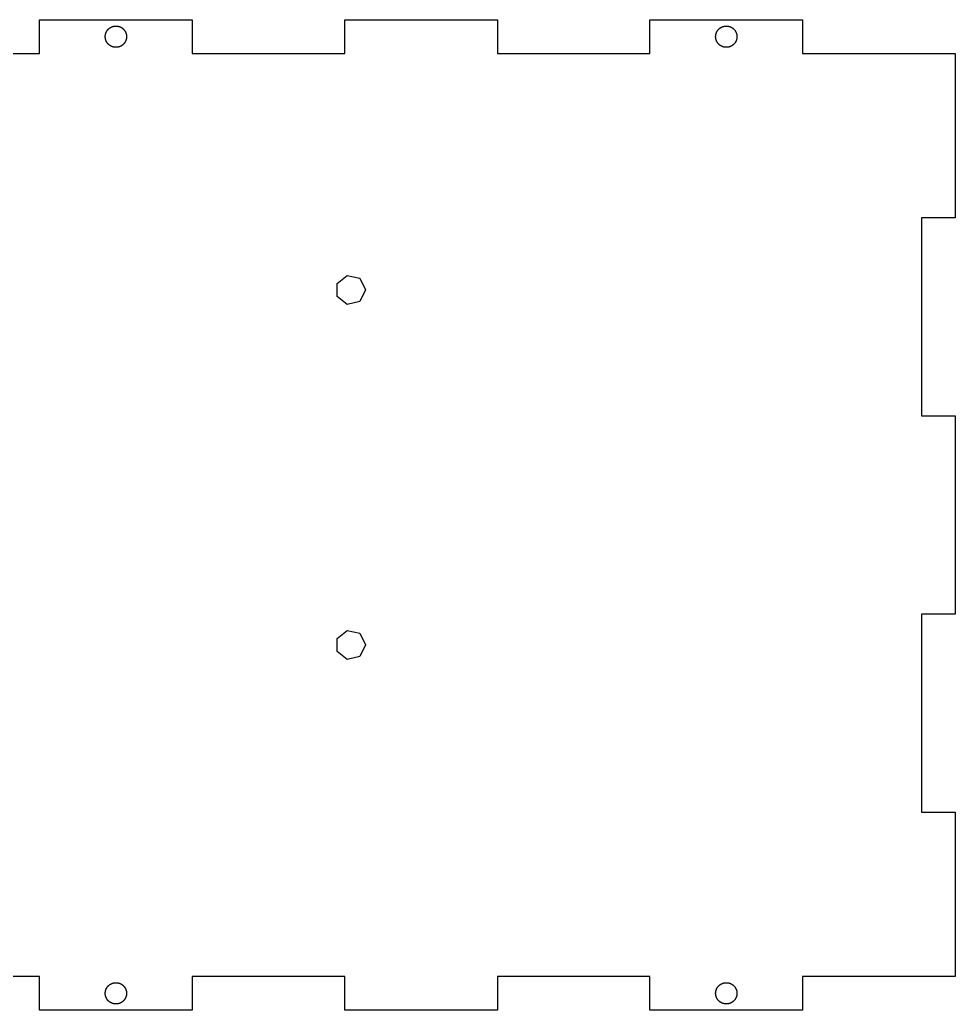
# Model space of a CAD drawing. Extents: x 9 to 577, y 117 to 593.
# Drawn here: x 445.2 to 576.9, y 261.7 to 401.2 of the extents above; entities that cross this region are included whole.
import ezdxf

# ---------------------------------------------------------------- set-up
doc = ezdxf.new("R2010")
doc.units = 0
doc.layers.add('Layer_1', color=7, linetype='CONTINUOUS')

msp = doc.modelspace()

# ---------------------------------------------------------------- linework, layer by layer
at = {"layer": 'Layer_1', "color": 7}
for points in [[(426.449688, 396.470285), (447.949695, 396.470285), (447.949695, 401.220282), (469.449698, 401.220282), (469.449698, 396.470285), (490.949697, 396.470285), (490.949697, 401.220282), (512.449696, 401.220282), (512.449696, 396.470285), (533.949696, 396.470285), (533.949696, 401.220282), (555.449698, 401.220282), (555.449698, 396.470285), (576.949697, 396.470285), (576.949697, 373.320285), (572.199697, 373.320285), (572.199697, 345.420284), (576.949697, 345.420284), (576.949697, 317.520283), (572.199697, 317.520283), (572.199697, 289.620283), (576.949697, 289.620283), (576.949697, 266.470271)], [(457.199695, 398.845284), (457.199695, 398.845284), (457.199924, 398.871474), (457.200488, 398.897636), (457.201617, 398.923798), (457.20331, 398.949932), (457.205286, 398.976037), (457.207826, 399.002086), (457.210789, 399.028107), (457.214204, 399.054072), (457.218071, 399.079951), (457.222389, 399.105775), (457.227158, 399.131513), (457.232379, 399.157167), (457.238052, 399.182737), (457.244176, 399.208193), (457.250724, 399.233537), (457.257723, 399.258767), (457.265145, 399.283857), (457.273019, 399.308834), (457.281317, 399.333669), (457.290066, 399.358335), (457.299238, 399.382861), (457.308833, 399.407216), (457.318852, 399.431403), (457.329294, 399.45542), (457.34016, 399.479239), (457.351421, 399.502861), (457.363105, 399.526286), (457.375184, 399.549513), (457.387686, 399.572514), (457.400584, 399.595289), (457.413876, 399.617839), (457.427564, 399.640163), (457.441619, 399.662232), (457.456069, 399.684048), (457.470885, 399.705638), (457.486097, 399.726946), (457.501676, 399.748), (457.517621, 399.768771), (457.533906, 399.789261), (457.550557, 399.809468), (457.567546, 399.829364), (457.584903, 399.848979), (457.602598, 399.868283), (457.620632, 399.887276), (457.638977, 399.905959), (457.65766, 399.924304), (457.676654, 399.942338), (457.695958, 399.960033), (457.715572, 399.97739), (457.735469, 399.99438), (457.755676, 400.011031), (457.776165, 400.027343), (457.796937, 400.043289), (457.81799, 400.058867), (457.839298, 400.074079), (457.860888, 400.088896), (457.882732, 400.103346), (457.904802, 400.1174), (457.927126, 400.131088), (457.949675, 400.144381), (457.972451, 400.157278), (457.995452, 400.169781), (458.018679, 400.18186), (458.042103, 400.193544), (458.065725, 400.204805), (458.089545, 400.21567), (458.113562, 400.226112), (458.137748, 400.236131), (458.162104, 400.245727), (458.186629, 400.254899), (458.211295, 400.263648), (458.236131, 400.271945), (458.261108, 400.279819), (458.286197, 400.28727), (458.311428, 400.294269), (458.336771, 400.300817), (458.362228, 400.306941), (458.387797, 400.312613), (458.413451, 400.317835), (458.43919, 400.322604), (458.465013, 400.326922), (458.490893, 400.330789), (458.516857, 400.334203), (458.542878, 400.337167), (458.568927, 400.339707), (458.595033, 400.341682), (458.621167, 400.343376), (458.647329, 400.344505), (458.673491, 400.345069), (458.699681, 400.345298), (458.725871, 400.345069), (458.752033, 400.344505), (458.778195, 400.343376), (458.804329, 400.341682), (458.830434, 400.339707), (458.856484, 400.337167), (458.882504, 400.334203), (458.908469, 400.330789), (458.934377, 400.326922), (458.9602, 400.322604), (458.985939, 400.317835), (459.011593, 400.312613), (459.037162, 400.306941), (459.062619, 400.300817), (459.087962, 400.294269), (459.113193, 400.28727), (459.138282, 400.279819), (459.163259, 400.271945), (459.188095, 400.263648), (459.212761, 400.254899), (459.237286, 400.245727), (459.261642, 400.236131), (459.285828, 400.226112), (459.309845, 400.21567), (459.333665, 400.204805), (459.357287, 400.193544), (459.380711, 400.18186), (459.403938, 400.169781), (459.426939, 400.157278), (459.449715, 400.144381), (459.472264, 400.131088), (459.494588, 400.1174), (459.516658, 400.103346), (459.538502, 400.088896), (459.560092, 400.074079), (459.5814, 400.058867), (459.602453, 400.043289), (459.623225, 400.027343), (459.643714, 400.011031), (459.663921, 399.99438), (459.683818, 399.97739), (459.703432, 399.960033), (459.722736, 399.942338), (459.74173, 399.924304), (459.760413, 399.905959), (459.778758, 399.887276), (459.796792, 399.868283), (459.814487, 399.848979), (459.831844, 399.829364), (459.848833, 399.809468), (459.865484, 399.789261), (459.881797, 399.768771), (459.897742, 399.748), (459.913321, 399.726946), (459.928533, 399.705638), (459.94335, 399.684048), (459.957799, 399.662232), (459.971854, 399.640163), (459.985542, 399.617839), (459.998834, 399.595289), (460.011732, 399.572514), (460.024234, 399.549513), (460.036314, 399.526286), (460.047998, 399.502861), (460.059258, 399.479239), (460.070124, 399.45542), (460.080566, 399.431403), (460.090585, 399.407216), (460.10018, 399.382861), (460.109353, 399.358335), (460.118102, 399.333669), (460.126399, 399.308834), (460.134273, 399.283857), (460.141695, 399.258767), (460.148694, 399.233537), (460.155242, 399.208193), (460.161338, 399.182737), (460.167011, 399.157167), (460.172232, 399.131513), (460.177001, 399.105775), (460.181319, 399.079951), (460.185186, 399.054072), (460.188601, 399.028107), (460.191564, 399.002086), (460.194104, 398.976037), (460.19608, 398.949932), (460.197773, 398.923798), (460.198902, 398.897636), (460.199466, 398.871474), (460.199695, 398.845284), (460.199466, 398.819093), (460.198902, 398.792931), (460.197773, 398.766769), (460.19608, 398.740636), (460.194104, 398.71453), (460.191564, 398.688481), (460.188601, 398.66246), (460.185186, 398.636496), (460.181319, 398.610616), (460.177001, 398.584793), (460.172232, 398.559054), (460.167011, 398.5334), (460.161338, 398.507831), (460.155242, 398.482374), (460.148694, 398.457031), (460.141695, 398.4318), (460.134273, 398.40671), (460.126399, 398.381734), (460.118102, 398.356898), (460.109353, 398.332232), (460.10018, 398.307707), (460.090585, 398.283351), (460.080566, 398.259165), (460.070124, 398.235147), (460.059258, 398.211328), (460.047998, 398.187706), (460.036314, 398.164281), (460.024234, 398.141055), (460.011732, 398.118053), (459.998834, 398.095278), (459.985542, 398.072729), (459.971854, 398.050405), (459.957799, 398.028335), (459.94335, 398.006491), (459.928533, 397.984901), (459.913321, 397.963593), (459.897742, 397.942539), (459.881797, 397.921768), (459.865484, 397.901279), (459.848833, 397.881071), (459.831844, 397.861175), (459.814487, 397.84156), (459.796792, 397.822256), (459.778758, 397.803263), (459.760413, 397.78458), (459.74173, 397.766235), (459.722736, 397.748201), (459.703432, 397.730506), (459.683818, 397.713149), (459.663921, 397.696159), (459.643714, 397.679508), (459.623225, 397.663224), (459.602453, 397.647279), (459.5814, 397.6317), (459.560092, 397.616488), (459.538502, 397.601671), (459.516658, 397.587222), (459.494588, 397.573167), (459.472264, 397.559479), (459.449715, 397.546187), (459.426939, 397.533289), (459.403938, 397.520787), (459.380711, 397.508707), (459.357287, 397.497023), (459.333665, 397.485763), (459.309845, 397.474897), (459.285828, 397.464455), (459.261642, 397.454436), (459.237286, 397.444841), (459.212761, 397.435668), (459.188095, 397.426919), (459.163259, 397.418622), (459.138282, 397.410748), (459.113193, 397.403326), (459.087962, 397.396327), (459.062619, 397.389779), (459.037162, 397.383655), (459.011593, 397.377982), (458.985939, 397.372761), (458.9602, 397.367991), (458.934377, 397.363673), (458.908469, 397.359807), (458.882504, 397.356392), (458.856484, 397.353429), (458.830434, 397.350889), (458.804329, 397.348913), (458.778195, 397.34722), (458.752033, 397.346091), (458.725871, 397.345527), (458.699681, 397.345298), (458.673491, 397.345527), (458.647329, 397.346091), (458.621167, 397.34722), (458.595033, 397.348913), (458.568927, 397.350889), (458.542878, 397.353429), (458.516857, 397.356392), (458.490893, 397.359807), (458.465013, 397.363673), (458.43919, 397.367991), (458.413451, 397.372761), (458.387797, 397.377982), (458.362228, 397.383655), (458.336771, 397.389779), (458.311428, 397.396327), (458.286197, 397.403326), (458.261108, 397.410748), (458.236131, 397.418622), (458.211295, 397.426919), (458.186629, 397.435668), (458.162104, 397.444841), (458.137748, 397.454436), (458.113562, 397.464455), (458.089545, 397.474897), (458.065725, 397.485763), (458.042103, 397.497023), (458.018679, 397.508707), (457.995452, 397.520787), (457.972451, 397.533289), (457.949675, 397.546187), (457.927126, 397.559479), (457.904802, 397.573167), (457.882732, 397.587222), (457.860888, 397.601671), (457.839298, 397.616488), (457.81799, 397.6317), (457.796937, 397.647279), (457.776165, 397.663224), (457.755676, 397.679508), (457.735469, 397.696159), (457.715572, 397.713149), (457.695958, 397.730506), (457.676654, 397.748201), (457.65766, 397.766235), (457.638977, 397.78458), (457.620632, 397.803263), (457.602598, 397.822256), (457.584903, 397.84156), (457.567546, 397.861175), (457.550557, 397.881071), (457.533906, 397.901279), (457.517621, 397.921768), (457.501676, 397.942539), (457.486097, 397.963593), (457.470885, 397.984901), (457.456069, 398.006491), (457.441619, 398.028335), (457.427564, 398.050405), (457.413876, 398.072729), (457.400584, 398.095278), (457.387686, 398.118053), (457.375184, 398.141055), (457.363105, 398.164281), (457.351421, 398.187706), (457.34016, 398.211328), (457.329294, 398.235147), (457.318852, 398.259165), (457.308833, 398.283351), (457.299238, 398.307707), (457.290066, 398.332232), (457.281317, 398.356898), (457.273019, 398.381734), (457.265145, 398.40671), (457.257723, 398.4318), (457.250724, 398.457031), (457.244176, 398.482374), (457.238052, 398.507831), (457.232379, 398.5334), (457.227158, 398.559054), (457.222389, 398.584793), (457.218071, 398.610616), (457.214204, 398.636496), (457.210789, 398.66246), (457.207826, 398.688481), (457.205286, 398.71453), (457.20331, 398.740636), (457.201617, 398.766769), (457.200488, 398.792931), (457.199924, 398.819093), (457.199695, 398.845284)], [(543.199695, 398.845284), (543.199695, 398.845284), (543.199924, 398.871474), (543.200488, 398.897636), (543.201617, 398.923798), (543.203311, 398.949932), (543.205286, 398.976037), (543.207826, 399.002086), (543.21079, 399.028107), (543.214204, 399.054072), (543.218071, 399.079951), (543.222389, 399.105775), (543.227158, 399.131513), (543.23238, 399.157167), (543.238052, 399.182737), (543.244176, 399.208193), (543.250724, 399.233537), (543.257723, 399.258767), (543.265146, 399.283857), (543.27302, 399.308834), (543.281317, 399.333669), (543.290066, 399.358335), (543.299238, 399.382861), (543.308834, 399.407216), (543.318852, 399.431403), (543.329295, 399.45542), (543.34016, 399.479239), (543.351421, 399.502861), (543.363105, 399.526286), (543.375184, 399.549513), (543.387686, 399.572514), (543.400584, 399.595289), (543.413877, 399.617839), (543.427564, 399.640163), (543.441619, 399.662232), (543.456069, 399.684048), (543.470886, 399.705638), (543.486097, 399.726946), (543.501676, 399.748), (543.517622, 399.768771), (543.533906, 399.789261), (543.550557, 399.809468), (543.567547, 399.829364), (543.584903, 399.848979), (543.602599, 399.868283), (543.620633, 399.887276), (543.638977, 399.905959), (543.65766, 399.924304), (543.676654, 399.942338), (543.695958, 399.960033), (543.715572, 399.97739), (543.735469, 399.99438), (543.755676, 400.011031), (543.776165, 400.027343), (543.796937, 400.043289), (543.817991, 400.058867), (543.839298, 400.074079), (543.860888, 400.088896), (543.882732, 400.103346), (543.904802, 400.1174), (543.927126, 400.131088), (543.949676, 400.144381), (543.972451, 400.157278), (543.995452, 400.169781), (544.018679, 400.18186), (544.042103, 400.193544), (544.065725, 400.204805), (544.089545, 400.21567), (544.113562, 400.226112), (544.137748, 400.236131), (544.162104, 400.245727), (544.186629, 400.254899), (544.211296, 400.263648), (544.236131, 400.271945), (544.261108, 400.279819), (544.286197, 400.28727), (544.311428, 400.294269), (544.336772, 400.300817), (544.362228, 400.306941), (544.387797, 400.312613), (544.413451, 400.317835), (544.43919, 400.322604), (544.465013, 400.326922), (544.490893, 400.330789), (544.516858, 400.334203), (544.542878, 400.337167), (544.568928, 400.339707), (544.595033, 400.341682), (544.621167, 400.343376), (544.647329, 400.344505), (544.673491, 400.345069), (544.699681, 400.345298), (544.725871, 400.345069), (544.752033, 400.344505), (544.778195, 400.343376), (544.804329, 400.341682), (544.830435, 400.339707), (544.856484, 400.337167), (544.882505, 400.334203), (544.908469, 400.330789), (544.934377, 400.326922), (544.9602, 400.322604), (544.985939, 400.317835), (545.011593, 400.312613), (545.037162, 400.306941), (545.062619, 400.300817), (545.087962, 400.294269), (545.113193, 400.28727), (545.138283, 400.279819), (545.163259, 400.271945), (545.188095, 400.263648), (545.212761, 400.254899), (545.237286, 400.245727), (545.261642, 400.236131), (545.285828, 400.226112), (545.309846, 400.21567), (545.333665, 400.204805), (545.357287, 400.193544), (545.380712, 400.18186), (545.403938, 400.169781), (545.42694, 400.157278), (545.449715, 400.144381), (545.472264, 400.131088), (545.494588, 400.1174), (545.516658, 400.103346), (545.538502, 400.088896), (545.560092, 400.074079), (545.5814, 400.058867), (545.602454, 400.043289), (545.623225, 400.027343), (545.643714, 400.011031), (545.663922, 399.99438), (545.683818, 399.97739), (545.703433, 399.960033), (545.722737, 399.942338), (545.74173, 399.924304), (545.760413, 399.905959), (545.778758, 399.887276), (545.796792, 399.868283), (545.814487, 399.848979), (545.831844, 399.829364), (545.848834, 399.809468), (545.865485, 399.789261), (545.881769, 399.768771), (545.897714, 399.748), (545.913293, 399.726946), (545.928505, 399.705638), (545.943322, 399.684048), (545.957771, 399.662232), (545.971826, 399.640163), (545.985514, 399.617839), (545.998806, 399.595289), (546.011704, 399.572514), (546.024206, 399.549513), (546.036286, 399.526286), (546.04797, 399.502861), (546.05923, 399.479239), (546.070096, 399.45542), (546.080538, 399.431403), (546.090557, 399.407216), (546.100152, 399.382861), (546.109325, 399.358335), (546.118074, 399.333669), (546.126371, 399.308834), (546.134245, 399.283857), (546.141667, 399.258767), (546.148666, 399.233537), (546.155214, 399.208193), (546.161338, 399.182737), (546.167011, 399.157167), (546.172232, 399.131513), (546.177002, 399.105775), (546.18132, 399.079951), (546.185186, 399.054072), (546.188601, 399.028107), (546.191564, 399.002086), (546.194104, 398.976037), (546.19608, 398.949932), (546.197773, 398.923798), (546.198902, 398.897636), (546.199466, 398.871474), (546.199692, 398.845284), (546.199466, 398.819093), (546.198902, 398.792931), (546.197773, 398.766769), (546.19608, 398.740636), (546.194104, 398.71453), (546.191564, 398.688481), (546.188601, 398.66246), (546.185186, 398.636496), (546.18132, 398.610616), (546.177002, 398.584793), (546.172232, 398.559054), (546.167011, 398.5334), (546.161338, 398.507831), (546.155214, 398.482374), (546.148666, 398.457031), (546.141667, 398.4318), (546.134245, 398.40671), (546.126371, 398.381734), (546.118074, 398.356898), (546.109325, 398.332232), (546.100152, 398.307707), (546.090557, 398.283351), (546.080538, 398.259165), (546.070096, 398.235147), (546.05923, 398.211328), (546.04797, 398.187706), (546.036286, 398.164281), (546.024206, 398.141055), (546.011704, 398.118053), (545.998806, 398.095278), (545.985514, 398.072729), (545.971826, 398.050405), (545.957771, 398.028335), (545.943322, 398.006491), (545.928505, 397.984901), (545.913293, 397.963593), (545.897714, 397.942539), (545.881769, 397.921768), (545.865485, 397.901279), (545.848834, 397.881071), (545.831844, 397.861175), (545.814487, 397.84156), (545.796792, 397.822256), (545.778758, 397.803263), (545.760413, 397.78458), (545.74173, 397.766235), (545.722737, 397.748201), (545.703433, 397.730506), (545.683818, 397.713149), (545.663922, 397.696159), (545.643714, 397.679508), (545.623225, 397.663224), (545.602454, 397.647279), (545.5814, 397.6317), (545.560092, 397.616488), (545.538502, 397.601671), (545.516658, 397.587222), (545.494588, 397.573167), (545.472264, 397.559479), (545.449715, 397.546187), (545.42694, 397.533289), (545.403938, 397.520787), (545.380712, 397.508707), (545.357287, 397.497023), (545.333665, 397.485763), (545.309846, 397.474897), (545.285828, 397.464455), (545.261642, 397.454436), (545.237286, 397.444841), (545.212761, 397.435668), (545.188095, 397.426919), (545.163259, 397.418622), (545.138283, 397.410748), (545.113193, 397.403326), (545.087962, 397.396327), (545.062619, 397.389779), (545.037162, 397.383655), (545.011593, 397.377982), (544.985939, 397.372761), (544.9602, 397.367991), (544.934377, 397.363673), (544.908469, 397.359807), (544.882505, 397.356392), (544.856484, 397.353429), (544.830435, 397.350889), (544.804329, 397.348913), (544.778195, 397.34722), (544.752033, 397.346091), (544.725871, 397.345527), (544.699681, 397.345298), (544.673491, 397.345527), (544.647329, 397.346091), (544.621167, 397.34722), (544.595033, 397.348913), (544.568928, 397.350889), (544.542878, 397.353429), (544.516858, 397.356392), (544.490893, 397.359807), (544.465013, 397.363673), (544.43919, 397.367991), (544.413451, 397.372761), (544.387797, 397.377982), (544.362228, 397.383655), (544.336772, 397.389779), (544.311428, 397.396327), (544.286197, 397.403326), (544.261108, 397.410748), (544.236131, 397.418622), (544.211296, 397.426919), (544.186629, 397.435668), (544.162104, 397.444841), (544.137748, 397.454436), (544.113562, 397.464455), (544.089545, 397.474897), (544.065725, 397.485763), (544.042103, 397.497023), (544.018679, 397.508707), (543.995452, 397.520787), (543.972451, 397.533289), (543.949676, 397.546187), (543.927126, 397.559479), (543.904802, 397.573167), (543.882732, 397.587222), (543.860888, 397.601671), (543.839298, 397.616488), (543.817991, 397.6317), (543.796937, 397.647279), (543.776165, 397.663224), (543.755676, 397.679508), (543.735469, 397.696159), (543.715572, 397.713149), (543.695958, 397.730506), (543.676654, 397.748201), (543.65766, 397.766235), (543.638977, 397.78458), (543.620633, 397.803263), (543.602599, 397.822256), (543.584903, 397.84156), (543.567547, 397.861175), (543.550557, 397.881071), (543.533906, 397.901279), (543.517622, 397.921768), (543.501676, 397.942539), (543.486097, 397.963593), (543.470886, 397.984901), (543.456069, 398.006491), (543.441619, 398.028335), (543.427564, 398.050405), (543.413877, 398.072729), (543.400584, 398.095278), (543.387686, 398.118053), (543.375184, 398.141055), (543.363105, 398.164281), (543.351421, 398.187706), (543.34016, 398.211328), (543.329295, 398.235147), (543.318852, 398.259165), (543.308834, 398.283351), (543.299238, 398.307707), (543.290066, 398.332232), (543.281317, 398.356898), (543.27302, 398.381734), (543.265146, 398.40671), (543.257723, 398.4318), (543.250724, 398.457031), (543.244176, 398.482374), (543.238052, 398.507831), (543.23238, 398.5334), (543.227158, 398.559054), (543.222389, 398.584793), (543.218071, 398.610616), (543.214204, 398.636496), (543.21079, 398.66246), (543.207826, 398.688481), (543.205286, 398.71453), (543.203311, 398.740636), (543.201617, 398.766769), (543.200488, 398.792931), (543.199924, 398.819093), (543.199695, 398.845284)], [(489.852236, 362.260422), (489.852236, 364.082423), (491.277233, 365.218421), (493.053229, 364.813421), (493.844241, 363.171421), (493.053229, 361.529421), (491.277233, 361.124421), (489.852236, 362.260422)], [(489.852236, 312.260432), (489.852236, 314.08243), (491.277233, 315.218431), (493.053229, 314.813414), (493.844241, 313.171417), (493.053229, 311.52942), (491.277233, 311.124431), (489.852236, 312.260432)], [(576.949697, 266.470271), (555.449698, 266.470271), (555.449698, 261.720274), (533.949696, 261.720274), (533.949696, 266.470271), (512.449696, 266.470271), (512.449696, 261.720274), (490.949697, 261.720274), (490.949697, 266.470271), (469.449698, 266.470271), (469.449698, 261.720274), (447.949695, 261.720274), (447.949695, 266.470271), (426.449688, 266.470271)], [(457.199695, 264.095286), (457.199695, 264.095286), (457.199924, 264.121533), (457.200488, 264.14778), (457.201617, 264.174026), (457.20331, 264.199991), (457.205286, 264.225955), (457.207826, 264.25192), (457.210789, 264.277884), (457.214204, 264.303849), (457.218071, 264.329813), (457.222389, 264.355495), (457.227158, 264.381178), (457.232379, 264.40686), (457.238052, 264.432542), (457.244176, 264.457942), (457.250724, 264.483342), (457.257723, 264.50846), (457.265145, 264.533578), (457.273019, 264.558695), (457.281317, 264.583531), (457.290066, 264.608084), (457.299238, 264.632638), (457.308833, 264.656909), (457.318852, 264.68118), (457.329294, 264.705169), (457.34016, 264.728875), (457.351421, 264.752582), (457.363105, 264.776006), (457.375184, 264.799149), (457.387686, 264.822291), (457.400584, 264.845151), (457.413876, 264.867729), (457.427564, 264.890024), (457.441619, 264.912038), (457.456069, 264.933769), (457.470885, 264.955218), (457.486097, 264.976384), (457.501676, 264.997551), (457.517621, 265.018435), (457.533906, 265.039038), (457.550557, 265.059358), (457.567546, 265.079395), (457.584903, 265.099151), (457.602598, 265.118342), (457.620632, 265.137251), (457.638977, 265.155878), (457.65766, 265.174222), (457.676654, 265.192284), (457.695958, 265.210064), (457.715572, 265.22728), (457.735469, 265.244213), (457.755676, 265.260864), (457.776165, 265.277233), (457.796937, 265.29332), (457.81799, 265.308842), (457.839298, 265.324082), (457.860888, 265.33904), (457.882732, 265.353433), (457.904802, 265.367544), (457.927126, 265.381373), (457.949675, 265.394638), (457.972451, 265.40762), (457.995452, 265.420038), (458.018679, 265.432173), (458.042103, 265.443744), (458.065725, 265.455033), (458.089545, 265.465758), (458.113562, 265.4762), (458.137748, 265.486078), (458.162104, 265.495673), (458.186629, 265.504986), (458.211295, 265.513735), (458.236131, 265.52192), (458.261108, 265.529822), (458.286197, 265.53716), (458.311428, 265.544215), (458.336771, 265.550706), (458.362228, 265.556915), (458.387797, 265.56256), (458.413451, 265.56764), (458.43919, 265.572438), (458.465013, 265.576671), (458.490893, 265.580622), (458.516857, 265.584009), (458.542878, 265.587113), (458.568927, 265.589935), (458.595033, 265.592758), (458.621167, 265.59558), (458.647329, 265.59558), (458.673491, 265.59558), (458.699681, 265.595834), (458.725871, 265.59558), (458.752033, 265.59558), (458.778195, 265.59558), (458.804329, 265.592758), (458.830434, 265.589935), (458.856484, 265.587113), (458.882504, 265.584009), (458.908469, 265.580622), (458.934377, 265.576671), (458.9602, 265.572438), (458.985939, 265.56764), (459.011593, 265.56256), (459.037162, 265.556915), (459.062619, 265.550706), (459.087962, 265.544215), (459.113193, 265.53716), (459.138282, 265.529822), (459.163259, 265.52192), (459.188095, 265.513735), (459.212761, 265.504986), (459.237286, 265.495673), (459.261642, 265.486078), (459.285828, 265.4762), (459.309845, 265.465758), (459.333665, 265.455033), (459.357287, 265.443744), (459.380711, 265.432173), (459.403938, 265.420038), (459.426939, 265.40762), (459.449715, 265.394638), (459.472264, 265.381373), (459.494588, 265.367544), (459.516658, 265.353433), (459.538502, 265.33904), (459.560092, 265.324082), (459.5814, 265.308842), (459.602453, 265.29332), (459.623225, 265.277233), (459.643714, 265.260864), (459.663921, 265.244213), (459.683818, 265.22728), (459.703432, 265.210064), (459.722736, 265.192284), (459.74173, 265.174222), (459.760413, 265.155878), (459.778758, 265.137251), (459.796792, 265.118342), (459.814487, 265.099151), (459.831844, 265.079395), (459.848833, 265.059358), (459.865484, 265.039038), (459.881797, 265.018435), (459.897742, 264.997551), (459.913321, 264.976384), (459.928533, 264.955218), (459.94335, 264.933769), (459.957799, 264.912038), (459.971854, 264.890024), (459.985542, 264.867729), (459.998834, 264.845151), (460.011732, 264.822291), (460.024234, 264.799149), (460.036314, 264.776006), (460.047998, 264.752582), (460.059258, 264.728875), (460.070124, 264.705169), (460.080566, 264.68118), (460.090585, 264.656909), (460.10018, 264.632638), (460.109353, 264.608084), (460.118102, 264.583531), (460.126399, 264.558695), (460.134273, 264.533578), (460.141695, 264.50846), (460.148694, 264.483342), (460.155242, 264.457942), (460.161338, 264.432542), (460.167011, 264.40686), (460.172232, 264.381178), (460.177001, 264.355495), (460.181319, 264.329813), (460.185186, 264.303849), (460.188601, 264.277884), (460.191564, 264.25192), (460.194104, 264.225955), (460.19608, 264.199991), (460.197773, 264.174026), (460.198902, 264.14778), (460.199466, 264.121533), (460.199695, 264.095286), (460.199466, 264.06904), (460.198902, 264.042793), (460.197773, 264.016546), (460.19608, 263.9903), (460.194104, 263.964335), (460.191564, 263.938371), (460.188601, 263.912406), (460.185186, 263.886442), (460.181319, 263.860478), (460.177001, 263.834795), (460.172232, 263.809113), (460.167011, 263.783431), (460.161338, 263.757749), (460.155242, 263.732349), (460.148694, 263.706949), (460.141695, 263.681831), (460.134273, 263.656713), (460.126399, 263.631878), (460.118102, 263.607042), (460.109353, 263.582489), (460.10018, 263.557935), (460.090585, 263.533664), (460.080566, 263.509393), (460.070124, 263.485404), (460.059258, 263.461698), (460.047998, 263.437991), (460.036314, 263.414566), (460.024234, 263.391424), (460.011732, 263.368282), (459.998834, 263.345422), (459.985542, 263.322844), (459.971854, 263.300549), (459.957799, 263.278535), (459.94335, 263.256804), (459.928533, 263.235355), (459.913321, 263.213906), (459.897742, 263.193022), (459.881797, 263.172138), (459.865484, 263.151535), (459.848833, 263.131215), (459.831844, 263.111178), (459.814487, 263.091422), (459.796792, 263.072231), (459.778758, 263.053322), (459.760413, 263.034695), (459.74173, 263.016351), (459.722736, 262.998289), (459.703432, 262.980509), (459.683818, 262.963011), (459.663921, 262.946078), (459.643714, 262.929426), (459.623225, 262.913058), (459.602453, 262.897253), (459.5814, 262.881731), (459.560092, 262.866491), (459.538502, 262.851533), (459.516658, 262.83714), (459.494588, 262.823029), (459.472264, 262.809482), (459.449715, 262.796218), (459.426939, 262.783235), (459.403938, 262.770818), (459.380711, 262.758682), (459.357287, 262.747111), (459.333665, 262.735822), (459.309845, 262.725098), (459.285828, 262.714655), (459.261642, 262.704778), (459.237286, 262.695182), (459.212761, 262.686151), (459.188095, 262.677402), (459.163259, 262.669218), (459.138282, 262.661315), (459.113193, 262.653978), (459.087962, 262.646922), (459.062619, 262.640431), (459.037162, 262.634222), (459.011593, 262.628578), (458.985939, 262.623498), (458.9602, 262.6187), (458.934377, 262.614466), (458.908469, 262.610515), (458.882504, 262.607129), (458.856484, 262.604306), (458.830434, 262.601484), (458.804329, 262.598662), (458.778195, 262.59584), (458.752033, 262.59584), (458.725871, 262.59584), (458.699681, 262.595614), (458.673491, 262.59584), (458.647329, 262.59584), (458.621167, 262.59584), (458.595033, 262.598662), (458.568927, 262.601484), (458.542878, 262.604306), (458.516857, 262.607129), (458.490893, 262.610515), (458.465013, 262.614466), (458.43919, 262.6187), (458.413451, 262.623498), (458.387797, 262.628578), (458.362228, 262.634222), (458.336771, 262.640431), (458.311428, 262.646922), (458.286197, 262.653978), (458.261108, 262.661315), (458.236131, 262.669218), (458.211295, 262.677402), (458.186629, 262.686151), (458.162104, 262.695182), (458.137748, 262.704778), (458.113562, 262.714655), (458.089545, 262.725098), (458.065725, 262.735822), (458.042103, 262.747111), (458.018679, 262.758682), (457.995452, 262.770818), (457.972451, 262.783235), (457.949675, 262.796218), (457.927126, 262.809482), (457.904802, 262.823029), (457.882732, 262.83714), (457.860888, 262.851533), (457.839298, 262.866491), (457.81799, 262.881731), (457.796937, 262.897253), (457.776165, 262.913058), (457.755676, 262.929426), (457.735469, 262.946078), (457.715572, 262.963011), (457.695958, 262.980509), (457.676654, 262.998289), (457.65766, 263.016351), (457.638977, 263.034695), (457.620632, 263.053322), (457.602598, 263.072231), (457.584903, 263.091422), (457.567546, 263.111178), (457.550557, 263.131215), (457.533906, 263.151535), (457.517621, 263.172138), (457.501676, 263.193022), (457.486097, 263.213906), (457.470885, 263.235355), (457.456069, 263.256804), (457.441619, 263.278535), (457.427564, 263.300549), (457.413876, 263.322844), (457.400584, 263.345422), (457.387686, 263.368282), (457.375184, 263.391424), (457.363105, 263.414566), (457.351421, 263.437991), (457.34016, 263.461698), (457.329294, 263.485404), (457.318852, 263.509393), (457.308833, 263.533664), (457.299238, 263.557935), (457.290066, 263.582489), (457.281317, 263.607042), (457.273019, 263.631878), (457.265145, 263.656713), (457.257723, 263.681831), (457.250724, 263.706949), (457.244176, 263.732349), (457.238052, 263.757749), (457.232379, 263.783431), (457.227158, 263.809113), (457.222389, 263.834795), (457.218071, 263.860478), (457.214204, 263.886442), (457.210789, 263.912406), (457.207826, 263.938371), (457.205286, 263.964335), (457.20331, 263.9903), (457.201617, 264.016546), (457.200488, 264.042793), (457.199924, 264.06904), (457.199695, 264.095286)], [(543.199695, 264.095286), (543.199695, 264.095286), (543.199924, 264.121533), (543.200488, 264.14778), (543.201617, 264.174026), (543.203311, 264.199991), (543.205286, 264.225955), (543.207826, 264.25192), (543.21079, 264.277884), (543.214204, 264.303849), (543.218071, 264.329813), (543.222389, 264.355495), (543.227158, 264.381178), (543.23238, 264.40686), (543.238052, 264.432542), (543.244176, 264.457942), (543.250724, 264.483342), (543.257723, 264.50846), (543.265146, 264.533578), (543.27302, 264.558695), (543.281317, 264.583531), (543.290066, 264.608084), (543.299238, 264.632638), (543.308834, 264.656909), (543.318852, 264.68118), (543.329295, 264.705169), (543.34016, 264.728875), (543.351421, 264.752582), (543.363105, 264.776006), (543.375184, 264.799149), (543.387686, 264.822291), (543.400584, 264.845151), (543.413877, 264.867729), (543.427564, 264.890024), (543.441619, 264.912038), (543.456069, 264.933769), (543.470886, 264.955218), (543.486097, 264.976384), (543.501676, 264.997551), (543.517622, 265.018435), (543.533906, 265.039038), (543.550557, 265.059358), (543.567547, 265.079395), (543.584903, 265.099151), (543.602599, 265.118342), (543.620633, 265.137251), (543.638977, 265.155878), (543.65766, 265.174222), (543.676654, 265.192284), (543.695958, 265.210064), (543.715572, 265.22728), (543.735469, 265.244213), (543.755676, 265.260864), (543.776165, 265.277233), (543.796937, 265.29332), (543.817991, 265.308842), (543.839298, 265.324082), (543.860888, 265.33904), (543.882732, 265.353433), (543.904802, 265.367544), (543.927126, 265.381373), (543.949676, 265.394638), (543.972451, 265.40762), (543.995452, 265.420038), (544.018679, 265.432173), (544.042103, 265.443744), (544.065725, 265.455033), (544.089545, 265.465758), (544.113562, 265.4762), (544.137748, 265.486078), (544.162104, 265.495673), (544.186629, 265.504986), (544.211296, 265.513735), (544.236131, 265.52192), (544.261108, 265.529822), (544.286197, 265.53716), (544.311428, 265.544215), (544.336772, 265.550706), (544.362228, 265.556915), (544.387797, 265.56256), (544.413451, 265.56764), (544.43919, 265.572438), (544.465013, 265.576671), (544.490893, 265.580622), (544.516858, 265.584009), (544.542878, 265.587113), (544.568928, 265.589935), (544.595033, 265.592758), (544.621167, 265.59558), (544.647329, 265.59558), (544.673491, 265.59558), (544.699681, 265.595834), (544.725871, 265.59558), (544.752033, 265.59558), (544.778195, 265.59558), (544.804329, 265.592758), (544.830435, 265.589935), (544.856484, 265.587113), (544.882505, 265.584009), (544.908469, 265.580622), (544.934377, 265.576671), (544.9602, 265.572438), (544.985939, 265.56764), (545.011593, 265.56256), (545.037162, 265.556915), (545.062619, 265.550706), (545.087962, 265.544215), (545.113193, 265.53716), (545.138283, 265.529822), (545.163259, 265.52192), (545.188095, 265.513735), (545.212761, 265.504986), (545.237286, 265.495673), (545.261642, 265.486078), (545.285828, 265.4762), (545.309846, 265.465758), (545.333665, 265.455033), (545.357287, 265.443744), (545.380712, 265.432173), (545.403938, 265.420038), (545.42694, 265.40762), (545.449715, 265.394638), (545.472264, 265.381373), (545.494588, 265.367544), (545.516658, 265.353433), (545.538502, 265.33904), (545.560092, 265.324082), (545.5814, 265.308842), (545.602454, 265.29332), (545.623225, 265.277233), (545.643714, 265.260864), (545.663922, 265.244213), (545.683818, 265.22728), (545.703433, 265.210064), (545.722737, 265.192284), (545.74173, 265.174222), (545.760413, 265.155878), (545.778758, 265.137251), (545.796792, 265.118342), (545.814487, 265.099151), (545.831844, 265.079395), (545.848834, 265.059358), (545.865485, 265.039038), (545.881769, 265.018435), (545.897714, 264.997551), (545.913293, 264.976384), (545.928505, 264.955218), (545.943322, 264.933769), (545.957771, 264.912038), (545.971826, 264.890024), (545.985514, 264.867729), (545.998806, 264.845151), (546.011704, 264.822291), (546.024206, 264.799149), (546.036286, 264.776006), (546.04797, 264.752582), (546.05923, 264.728875), (546.070096, 264.705169), (546.080538, 264.68118), (546.090557, 264.656909), (546.100152, 264.632638), (546.109325, 264.608084), (546.118074, 264.583531), (546.126371, 264.558695), (546.134245, 264.533578), (546.141667, 264.50846), (546.148666, 264.483342), (546.155214, 264.457942), (546.161338, 264.432542), (546.167011, 264.40686), (546.172232, 264.381178), (546.177002, 264.355495), (546.18132, 264.329813), (546.185186, 264.303849), (546.188601, 264.277884), (546.191564, 264.25192), (546.194104, 264.225955), (546.19608, 264.199991), (546.197773, 264.174026), (546.198902, 264.14778), (546.199466, 264.121533), (546.199692, 264.095286), (546.199466, 264.06904), (546.198902, 264.042793), (546.197773, 264.016546), (546.19608, 263.9903), (546.194104, 263.964335), (546.191564, 263.938371), (546.188601, 263.912406), (546.185186, 263.886442), (546.18132, 263.860478), (546.177002, 263.834795), (546.172232, 263.809113), (546.167011, 263.783431), (546.161338, 263.757749), (546.155214, 263.732349), (546.148666, 263.706949), (546.141667, 263.681831), (546.134245, 263.656713), (546.126371, 263.631878), (546.118074, 263.607042), (546.109325, 263.582489), (546.100152, 263.557935), (546.090557, 263.533664), (546.080538, 263.509393), (546.070096, 263.485404), (546.05923, 263.461698), (546.04797, 263.437991), (546.036286, 263.414566), (546.024206, 263.391424), (546.011704, 263.368282), (545.998806, 263.345422), (545.985514, 263.322844), (545.971826, 263.300549), (545.957771, 263.278535), (545.943322, 263.256804), (545.928505, 263.235355), (545.913293, 263.213906), (545.897714, 263.193022), (545.881769, 263.172138), (545.865485, 263.151535), (545.848834, 263.131215), (545.831844, 263.111178), (545.814487, 263.091422), (545.796792, 263.072231), (545.778758, 263.053322), (545.760413, 263.034695), (545.74173, 263.016351), (545.722737, 262.998289), (545.703433, 262.980509), (545.683818, 262.963011), (545.663922, 262.946078), (545.643714, 262.929426), (545.623225, 262.913058), (545.602454, 262.897253), (545.5814, 262.881731), (545.560092, 262.866491), (545.538502, 262.851533), (545.516658, 262.83714), (545.494588, 262.823029), (545.472264, 262.809482), (545.449715, 262.796218), (545.42694, 262.783235), (545.403938, 262.770818), (545.380712, 262.758682), (545.357287, 262.747111), (545.333665, 262.735822), (545.309846, 262.725098), (545.285828, 262.714655), (545.261642, 262.704778), (545.237286, 262.695182), (545.212761, 262.686151), (545.188095, 262.677402), (545.163259, 262.669218), (545.138283, 262.661315), (545.113193, 262.653978), (545.087962, 262.646922), (545.062619, 262.640431), (545.037162, 262.634222), (545.011593, 262.628578), (544.985939, 262.623498), (544.9602, 262.6187), (544.934377, 262.614466), (544.908469, 262.610515), (544.882505, 262.607129), (544.856484, 262.604306), (544.830435, 262.601484), (544.804329, 262.598662), (544.778195, 262.59584), (544.752033, 262.59584), (544.725871, 262.59584), (544.699681, 262.595614), (544.673491, 262.59584), (544.647329, 262.59584), (544.621167, 262.59584), (544.595033, 262.598662), (544.568928, 262.601484), (544.542878, 262.604306), (544.516858, 262.607129), (544.490893, 262.610515), (544.465013, 262.614466), (544.43919, 262.6187), (544.413451, 262.623498), (544.387797, 262.628578), (544.362228, 262.634222), (544.336772, 262.640431), (544.311428, 262.646922), (544.286197, 262.653978), (544.261108, 262.661315), (544.236131, 262.669218), (544.211296, 262.677402), (544.186629, 262.686151), (544.162104, 262.695182), (544.137748, 262.704778), (544.113562, 262.714655), (544.089545, 262.725098), (544.065725, 262.735822), (544.042103, 262.747111), (544.018679, 262.758682), (543.995452, 262.770818), (543.972451, 262.783235), (543.949676, 262.796218), (543.927126, 262.809482), (543.904802, 262.823029), (543.882732, 262.83714), (543.860888, 262.851533), (543.839298, 262.866491), (543.817991, 262.881731), (543.796937, 262.897253), (543.776165, 262.913058), (543.755676, 262.929426), (543.735469, 262.946078), (543.715572, 262.963011), (543.695958, 262.980509), (543.676654, 262.998289), (543.65766, 263.016351), (543.638977, 263.034695), (543.620633, 263.053322), (543.602599, 263.072231), (543.584903, 263.091422), (543.567547, 263.111178), (543.550557, 263.131215), (543.533906, 263.151535), (543.517622, 263.172138), (543.501676, 263.193022), (543.486097, 263.213906), (543.470886, 263.235355), (543.456069, 263.256804), (543.441619, 263.278535), (543.427564, 263.300549), (543.413877, 263.322844), (543.400584, 263.345422), (543.387686, 263.368282), (543.375184, 263.391424), (543.363105, 263.414566), (543.351421, 263.437991), (543.34016, 263.461698), (543.329295, 263.485404), (543.318852, 263.509393), (543.308834, 263.533664), (543.299238, 263.557935), (543.290066, 263.582489), (543.281317, 263.607042), (543.27302, 263.631878), (543.265146, 263.656713), (543.257723, 263.681831), (543.250724, 263.706949), (543.244176, 263.732349), (543.238052, 263.757749), (543.23238, 263.783431), (543.227158, 263.809113), (543.222389, 263.834795), (543.218071, 263.860478), (543.214204, 263.886442), (543.21079, 263.912406), (543.207826, 263.938371), (543.205286, 263.964335), (543.203311, 263.9903), (543.201617, 264.016546), (543.200488, 264.042793), (543.199924, 264.06904), (543.199695, 264.095286)]]:
    msp.add_lwpolyline(points, dxfattribs=at)

doc.saveas('drawing.dxf')
